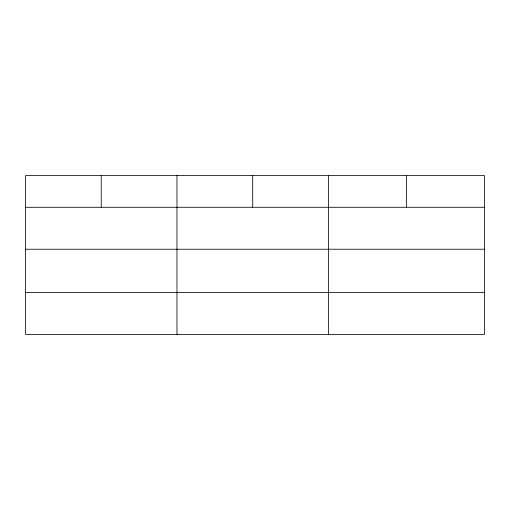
<?xml version="1.0" encoding="UTF-8"?>
<svg xmlns="http://www.w3.org/2000/svg" width="510" height="510" viewBox="0 0 510 510"><rect width="100%" height="100%" fill="white"/><g stroke="black" fill="none" stroke-linecap="round" stroke-linejoin="round"><path stroke-width="0.76" d="M484.5 249.231L484.5 175.625L25.5 175.625L25.5 334.375L484.5 334.375L484.5 249.231L25.5 249.231M25.5 207.29L484.5 207.29M25.5 292.44L484.5 292.44M406.47 175.625L406.47 207.29M328.44 175.625L328.44 334.375M252.705 175.625L252.705 207.29M176.97 175.625L176.97 334.375M101.235 175.625L101.235 207.29"/></g></svg>
